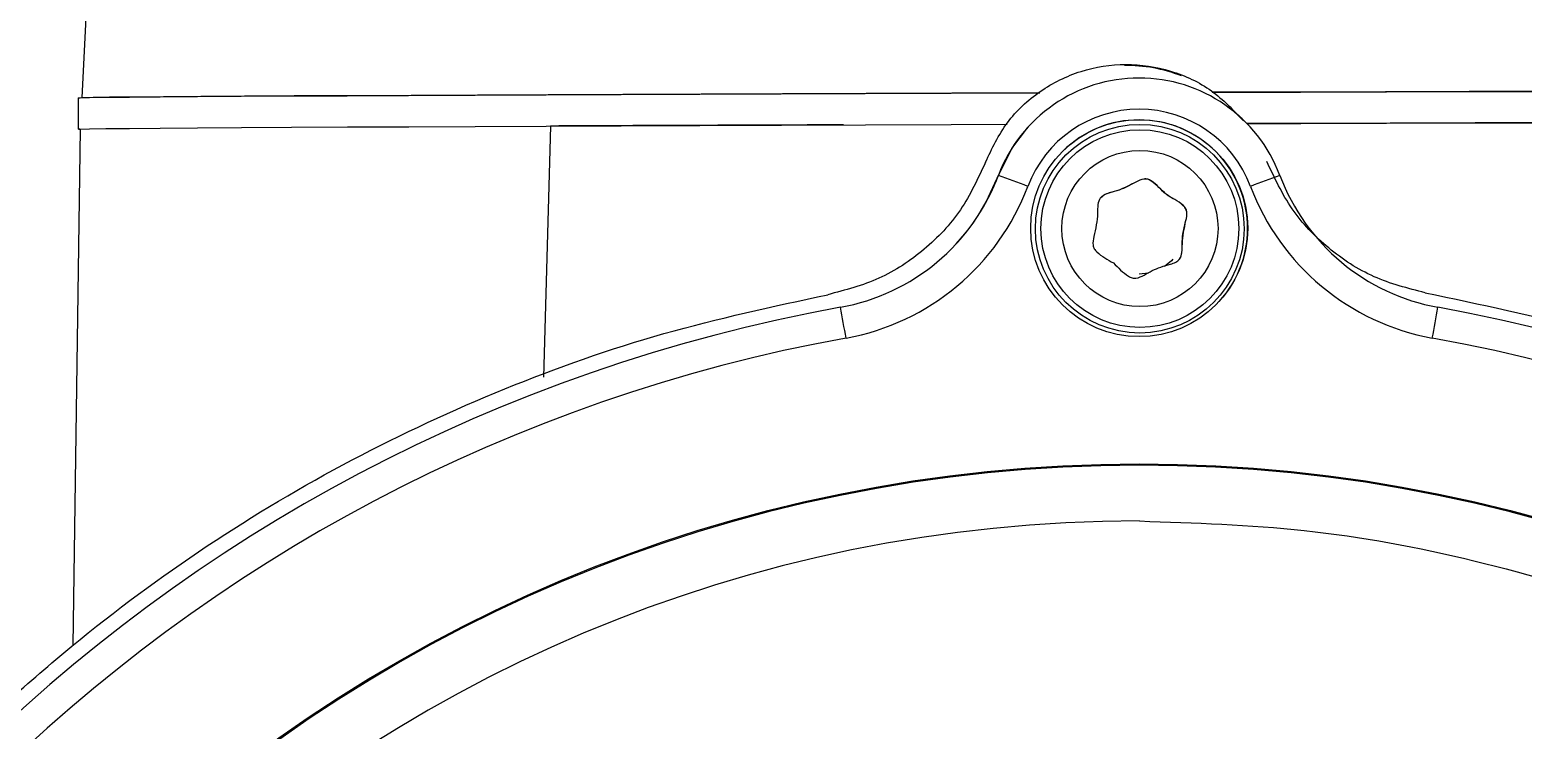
# Model space of a CAD drawing. Header units: millimetres. Extents: x 2320 to 4000, y 933 to 2121.
# Drawn here: x 3435.5 to 3507, y 1952 to 1985.6 of the extents above; entities that cross this region are included whole.
import ezdxf

# ---------------------------------------------------------------- set-up
doc = ezdxf.new("R2010")
doc.units = ezdxf.units.MM

msp = doc.modelspace()

# ---------------------------------------------------------------- linework, layer by layer
at = {"color": 7, "linetype": 'Continuous', "lineweight": 25}
for p, q in [((3438.212, 1987.221), (3437.97, 1982.312)), ((3437.79, 1982.304), (3437.795, 1980.804)), ((3437.89, 1980.804), (3437.536, 1956.058)), ((3460.424, 1980.954), (3460.083, 1968.912)), ((3483.298, 1980.898), (3483.274, 1980.873)), ((3481.82, 1978.447), (3481.828, 1978.456)), ((3481.87, 1978.571), (3481.885, 1978.587)), ((3489.068, 1973.895), (3488.619, 1973.848))]:
    msp.add_line(p, q, dxfattribs=at)
at = {"color": 7, "linetype": 'Continuous', "lineweight": 25, "flags": 128}
for points in [[(3437.79, 1982.304), (3437.889, 1982.31), (3438.329, 1982.319), (3439.117, 1982.329), (3440.247, 1982.341), (3441.713, 1982.353), (3443.503, 1982.365), (3445.605, 1982.379), (3448.004, 1982.393), (3450.684, 1982.407), (3453.626, 1982.422), (3456.808, 1982.438), (3460.21, 1982.453), (3463.806, 1982.468), (3467.572, 1982.484), (3471.481, 1982.499), (3475.506, 1982.514), (3479.618, 1982.528), (3483.789, 1982.543), (3483.864, 1982.543)], [(3483.863, 1982.542), (3483.804, 1982.542), (3479.648, 1982.528), (3475.55, 1982.514), (3471.54, 1982.499), (3467.645, 1982.484), (3463.892, 1982.468), (3460.309, 1982.453), (3456.92, 1982.438), (3453.749, 1982.422), (3450.818, 1982.408), (3448.147, 1982.393), (3445.756, 1982.379), (3443.662, 1982.366), (3441.878, 1982.353), (3440.418, 1982.341), (3439.291, 1982.33), (3438.506, 1982.32), (3438.068, 1982.31), (3437.97, 1982.304)], [(3492.117, 1982.569), (3492.19, 1982.569), (3496.362, 1982.581), (3500.474, 1982.592), (3504.499, 1982.603), (3508.408, 1982.612), (3512.174, 1982.621), (3515.77, 1982.628), (3519.171, 1982.634), (3522.354, 1982.639), (3525.296, 1982.642), (3527.976, 1982.645), (3530.375, 1982.646), (3532.477, 1982.645), (3534.267, 1982.644), (3535.733, 1982.641), (3536.863, 1982.637), (3537.651, 1982.632), (3538.091, 1982.625), (3538.19, 1982.62)], [(3538.01, 1982.619), (3537.912, 1982.625), (3537.474, 1982.631), (3536.689, 1982.636), (3535.562, 1982.641), (3534.102, 1982.643), (3532.318, 1982.645), (3530.223, 1982.645), (3527.833, 1982.644), (3525.162, 1982.642), (3522.231, 1982.638), (3519.06, 1982.633), (3515.671, 1982.627), (3512.087, 1982.62), (3508.335, 1982.612), (3504.44, 1982.602), (3500.429, 1982.592), (3496.332, 1982.581), (3492.175, 1982.569), (3492.117, 1982.568)], [(3538.236, 1981.12), (3538.19, 1981.124), (3537.829, 1981.131), (3537.108, 1981.136), (3536.033, 1981.141), (3534.613, 1981.144), (3532.856, 1981.145), (3530.776, 1981.146), (3528.388, 1981.145), (3525.709, 1981.143), (3522.758, 1981.139), (3519.557, 1981.135), (3516.128, 1981.129), (3512.497, 1981.121), (3508.689, 1981.113), (3504.732, 1981.103), (3500.654, 1981.093), (3496.485, 1981.082), (3493.788, 1981.074)], [(3493.788, 1981.074), (3496.366, 1981.081), (3500.479, 1981.092), (3504.504, 1981.103), (3508.413, 1981.112), (3512.179, 1981.121), (3515.775, 1981.128), (3519.176, 1981.134), (3522.359, 1981.139), (3525.3, 1981.142), (3527.98, 1981.145), (3530.38, 1981.146), (3532.482, 1981.145), (3534.272, 1981.144), (3535.737, 1981.141), (3536.868, 1981.137), (3537.266, 1981.135)], [(3437.879, 1980.799), (3437.806, 1980.802), (3437.894, 1980.81), (3438.333, 1980.819), (3439.121, 1980.829), (3440.252, 1980.841), (3441.717, 1980.853), (3443.507, 1980.865), (3445.61, 1980.879), (3448.009, 1980.893), (3450.689, 1980.907), (3453.631, 1980.922), (3456.813, 1980.938), (3460.214, 1980.953), (3463.811, 1980.968), (3467.577, 1980.984), (3471.486, 1980.999), (3475.51, 1981.014), (3479.623, 1981.028), (3482.296, 1981.038)], [(3481.82, 1978.447), (3482.518, 1979.88), (3483.274, 1980.873)], [(3481.01, 1976.821), (3481.298, 1977.32), (3481.82, 1978.447)], [(3490.247, 1974.568), (3490.175, 1974.493), (3489.838, 1974.217)]]:
    msp.add_lwpolyline(points, dxfattribs=at)
at = {"color": 7, "linetype": 'Continuous', "lineweight": 25}
for centre, radius in [((3488.628, 1976.058), 5.2), ((3488.656, 1976.032), 5), ((3488.661, 1976.038), 4.739), ((3488.663, 1976.039), 3.742), ((3488.628, 1893.558), 71.202)]:
    msp.add_circle(centre, radius, dxfattribs=at)
for centre, radius, start, end in [((3488.625, 1976.055), 7.2, 20.58662, 159.41319), ((3488.009, 1976.656), 7.2, 68.50928, 90.72361), ((3488.628, 1976.058), 5.7, 20.58662, 159.4132), ((3488.619, 1976.048), 5.2, 317.72621, 137.72594), ((3472.524, 1982.103), 10, 280.30601, 339.41336), ((3472.509, 1982.087), 10, 317.72608, 339.41336), ((3427.026, 1829.33), 159.019, 69.27821, 69.81918), ((3606.874, 1678.524), 320.112, 110.38598, 110.65385), ((3504.727, 1982.103), 10, 200.58678, 259.69378), ((3472.526, 1982.106), 11.5, 280.30601, 339.41336), ((3504.729, 1982.106), 11.5, 200.58678, 259.69378), ((3488.625, 1893.555), 80, 100.30599, 169.69399), ((3293.14, 1938.179), 184.351, 10.18952, 10.65499), ((3231.28, 2020.523), 275.911, 349.61597, 349.92679), ((3488.625, 1893.555), 80, 10.30621, 79.69381), ((3488.627, 1893.558), 78.5, 100.30599, 169.69399), ((3488.627, 1893.558), 78.5, 10.30621, 79.69381), ((3488.63, 1893.56), 71.137, 270.00008, 179.99995), ((3488.635, 1893.566), 68.457, 90.00009, 359.99993)]:
    msp.add_arc(centre, radius, start, end, dxfattribs=at)
for points, knots in [([(3481.261, 1979.215), (3481.574, 1979.874), (3482.201, 1981.192), (3483.835, 1982.699), (3485.804, 1983.676), (3487.988, 1984.017), (3490.161, 1983.684), (3492.154, 1982.759), (3493.136, 1981.714), (3493.618, 1981.201)], [0, 0, 0, 0, 0.1435764, 0.2871529, 0.4307293, 0.5743058, 0.7178822, 0.8614587, 1, 1, 1, 1]), ([(3474.46, 1981.01), (3474.175, 1981.009), (3471.514, 1980.999), (3466.704, 1980.981), (3462.517, 1980.963), (3460.424, 1980.954)], [0, 0, 0, 0, 0.056546, 0.528273, 1, 1, 1, 1]), ([(3487.398, 1974.394), (3487.114, 1974.548), (3486.774, 1974.733), (3486.465, 1975.06), (3486.383, 1975.319), (3486.513, 1975.896), (3486.645, 1976.536), (3486.628, 1977.157), (3486.716, 1977.492), (3486.951, 1977.663), (3487.262, 1977.774), (3487.802, 1977.896), (3488.319, 1978.196), (3488.773, 1978.427), (3489.043, 1978.415), (3489.443, 1978.203), (3489.868, 1977.607), (3490.554, 1977.349), (3490.861, 1977.018), (3490.942, 1976.759), (3490.813, 1976.182), (3490.68, 1975.543), (3490.697, 1974.921), (3490.609, 1974.587), (3490.374, 1974.415), (3490.064, 1974.304), (3489.524, 1974.182), (3489.006, 1973.883), (3488.553, 1973.652), (3488.282, 1973.663), (3487.885, 1973.879), (3487.62, 1974.16), (3487.398, 1974.394)], [0, 0, 0, 0, 0.066265, 0.079332, 0.091749, 0.120574, 0.19854, 0.226761, 0.249845, 0.26589, 0.284505, 0.318085, 0.379426, 0.408251, 0.420668, 0.433735, 0.5, 0.566265, 0.579332, 0.591749, 0.620574, 0.69854, 0.726761, 0.749845, 0.76589, 0.784505, 0.818085, 0.879426, 0.908251, 0.920668, 0.933735, 1, 1, 1, 1]), ([(3490.531, 1974.556), (3490.541, 1974.562), (3490.616, 1974.611), (3490.662, 1974.806), (3490.7, 1975.124), (3490.673, 1975.683), (3490.832, 1976.257), (3490.938, 1976.756), (3490.857, 1977.014), (3490.55, 1977.346), (3489.865, 1977.604), (3489.439, 1978.2), (3489.04, 1978.411), (3488.769, 1978.423), (3488.243, 1978.151), (3487.672, 1977.848), (3487.055, 1977.728), (3486.867, 1977.578), (3486.788, 1977.515)], [0, 0, 0, 0, 0.0046773, 0.0367678, 0.0739982, 0.1411576, 0.2638405, 0.321489, 0.3463242, 0.3724579, 0.5049876, 0.6375173, 0.663651, 0.6884863, 0.7461347, 0.9020674, 0.95851, 1, 1, 1, 1]), ([(3502.333, 1972.959), (3504.969, 1972.409), (3510.24, 1971.308), (3517.884, 1968.657), (3525.238, 1965.307), (3532.212, 1961.217), (3538.741, 1956.45), (3544.751, 1951.046), (3550.206, 1945.073), (3554.96, 1938.549), (3558.067, 1933.64), (3559.355, 1930.828), (3559.523, 1930.462)], [0, 0, 0, 0, 0.109293, 0.218586, 0.327879, 0.437172, 0.546465, 0.655758, 0.765051, 0.874344, 0.983637, 1, 1, 1, 1]), ([(3488.635, 1962.022), (3491.275, 1961.934), (3496.667, 1961.753), (3504.794, 1960.253), (3512.959, 1957.754), (3520.953, 1954.13), (3528.557, 1949.419), (3535.552, 1943.69), (3541.574, 1937.256), (3546.558, 1930.359), (3550.506, 1923.229), (3553.532, 1915.834), (3555.614, 1908.342), (3556.866, 1900.908), (3557.018, 1895.982), (3557.092, 1893.565)], [0, 0, 0, 0, 0.073675, 0.150434, 0.229885, 0.311524, 0.394751, 0.478886, 0.563205, 0.640041, 0.715869, 0.790184, 0.862545, 0.932581, 1, 1, 1, 1])]:
    msp.add_open_spline(points, degree=3, knots=knots, dxfattribs=at)
for points in [[(3481.261, 1979.215), (3480.901, 1978.431), (3480.181, 1976.863), (3478.384, 1974.971), (3476.211, 1973.527), (3474.542, 1973.088), (3473.708, 1972.869)], [(3502.333, 1972.959), (3501.498, 1973.173), (3499.826, 1973.602), (3497.644, 1975.032), (3495.836, 1976.913), (3495.106, 1978.476), (3494.741, 1979.257)], [(3409.515, 1908.27), (3410.065, 1910.905), (3411.166, 1916.176), (3413.816, 1923.821), (3417.167, 1931.174), (3421.256, 1938.149), (3426.024, 1944.677), (3431.426, 1950.691), (3437.406, 1956.131), (3443.904, 1960.939), (3450.852, 1965.072), (3458.185, 1968.469), (3465.812, 1971.168), (3471.076, 1972.302), (3473.708, 1972.869)]]:
    msp.add_open_spline(points, degree=3, dxfattribs=at)

doc.saveas('drawing.dxf')
